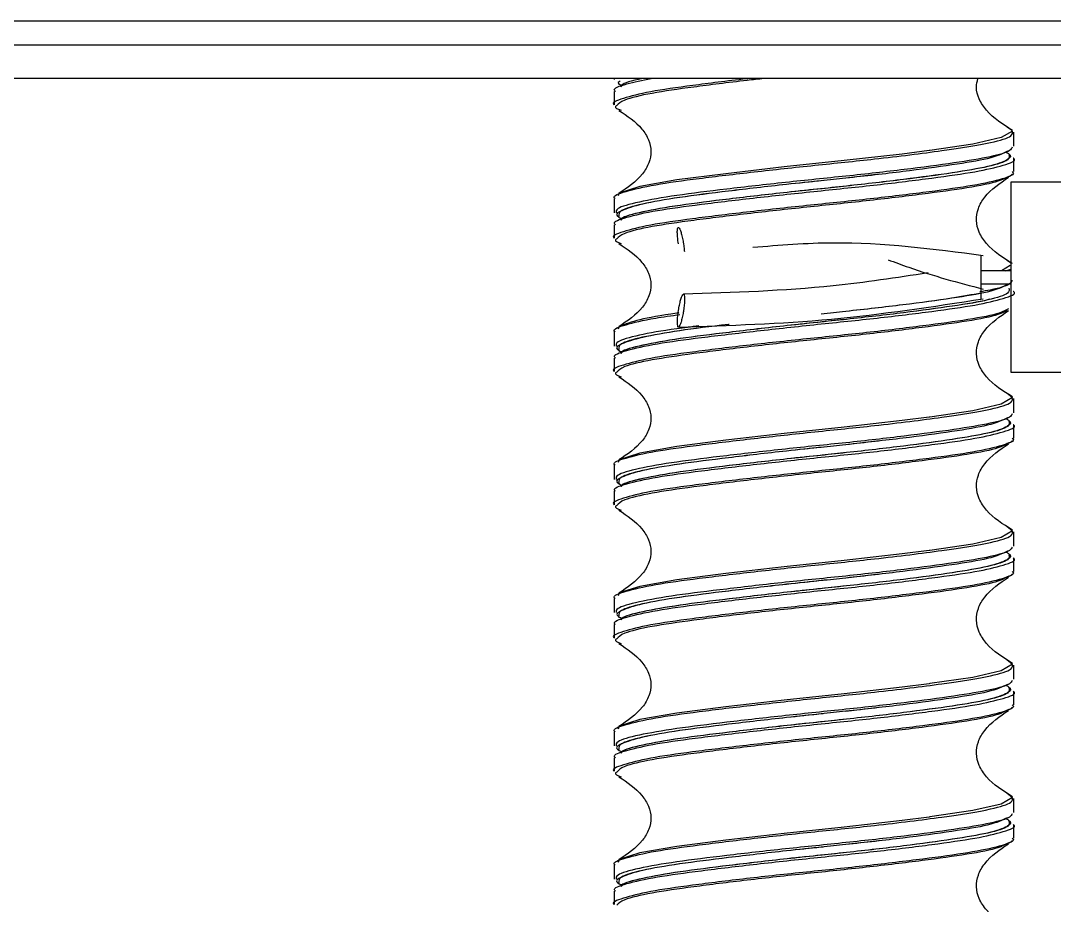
# Model space of a CAD drawing. Header units: millimetres. Extents: x 15 to 1184, y 5 to 1288.
# Drawn here: x 357.72 to 378.4, y 571.99 to 589.69 of the extents above; entities that cross this region are included whole.
import ezdxf

# ---------------------------------------------------------------- set-up
doc = ezdxf.new("R2010")
doc.units = ezdxf.units.MM

msp = doc.modelspace()

# ---------------------------------------------------------------- linework, layer by layer
at = {"color": 7, "linetype": 'Continuous', "lineweight": 25}
for p, q in [((357.25, 589.688), (393.049, 589.688)), ((381.011, 588.529), (260.375, 588.529)), ((369.588, 588.529), (369.588, 588.511)), ((369.588, 588.272), (369.588, 588.003)), ((377.455, 587.567), (377.516, 587.515)), ((377.588, 587.178), (377.588, 587.459)), ((377.588, 586.67), (377.588, 586.939)), ((374.891, 586.614), (374.221, 586.537)), ((378.86, 586.455), (377.527, 586.455)), ((377.527, 586.455), (377.527, 582.655)), ((369.588, 586.127), (369.588, 585.845)), ((369.692, 586.238), (369.67, 586.181)), ((369.588, 585.605), (369.588, 585.336)), ((377.455, 584.9), (377.516, 584.848)), ((377.527, 584.684), (376.927, 584.684)), ((377.422, 584.684), (377.523, 584.717)), ((376.927, 584.426), (377.527, 584.426)), ((369.692, 583.571), (369.67, 583.514)), ((369.588, 583.46), (369.588, 583.178)), ((369.588, 582.938), (369.588, 582.67)), ((377.527, 582.655), (378.86, 582.655)), ((377.455, 582.233), (377.516, 582.181)), ((377.588, 581.845), (377.588, 582.126)), ((377.588, 581.336), (377.588, 581.605)), ((374.891, 581.281), (374.221, 581.204)), ((369.692, 580.904), (369.67, 580.848)), ((369.588, 580.793), (369.588, 580.511)), ((369.588, 580.272), (369.588, 580.003)), ((377.455, 579.567), (377.516, 579.515)), ((377.588, 579.178), (377.588, 579.459)), ((377.588, 578.67), (377.588, 578.939)), ((374.891, 578.614), (374.221, 578.537)), ((369.692, 578.238), (369.67, 578.181)), ((369.588, 578.127), (369.588, 577.845)), ((369.588, 577.605), (369.588, 577.336)), ((377.455, 576.9), (377.516, 576.848)), ((377.588, 576.512), (377.588, 576.793)), ((377.588, 576.003), (377.588, 576.272)), ((374.891, 575.948), (374.221, 575.87)), ((369.692, 575.571), (369.67, 575.514)), ((369.588, 575.46), (369.588, 575.178)), ((369.588, 574.938), (369.588, 574.67)), ((377.455, 574.233), (377.516, 574.181)), ((377.588, 573.845), (377.588, 574.126)), ((377.588, 573.336), (377.588, 573.605)), ((374.891, 573.281), (374.221, 573.204)), ((369.692, 572.904), (369.67, 572.848)), ((369.588, 572.793), (369.588, 572.511)), ((369.588, 572.272), (369.588, 572.003))]:
    msp.add_line(p, q, dxfattribs=at)
at = {"color": 7, "linetype": 'Continuous'}
msp.add_line((489.709, 589.196), (260.375, 589.196), dxfattribs=at)
at = {"color": 8, "linetype": 'Continuous', "lineweight": 25}
msp.add_line((377.515, 584.789), (377.339, 584.684), dxfattribs=at)
at = {"color": 8, "linetype": 'Continuous', "lineweight": 25, "flags": 128}
for points in [[(377.516, 587.515), (377.556, 587.48), (377.334, 587.348), (376.763, 587.217), (375.907, 587.09), (375.891, 587.088), (375.348, 587.019), (374.19, 586.888), (372.992, 586.762), (371.825, 586.627), (370.844, 586.501), (370.106, 586.37), (369.692, 586.238), (369.692, 586.238)], [(377.516, 582.181), (377.556, 582.147), (377.334, 582.014), (376.763, 581.883), (375.907, 581.757), (375.891, 581.755), (375.348, 581.686), (374.19, 581.554), (372.992, 581.428), (371.825, 581.294), (370.844, 581.168), (370.106, 581.037), (369.692, 580.904), (369.692, 580.904)], [(377.516, 579.515), (377.556, 579.48), (377.334, 579.348), (376.763, 579.217), (375.907, 579.09), (375.891, 579.088), (375.348, 579.019), (374.19, 578.888), (372.992, 578.762), (371.825, 578.627), (370.844, 578.501), (370.106, 578.37), (369.692, 578.238), (369.692, 578.238)], [(377.516, 576.848), (377.556, 576.813), (377.334, 576.681), (376.763, 576.55), (375.907, 576.424), (375.891, 576.422), (375.348, 576.352), (374.19, 576.221), (372.992, 576.095), (371.825, 575.961), (370.844, 575.835), (370.106, 575.704), (369.692, 575.571), (369.692, 575.571)], [(377.516, 574.181), (377.556, 574.147), (377.334, 574.014), (376.763, 573.883), (375.907, 573.757), (375.891, 573.755), (375.348, 573.686), (374.19, 573.554), (372.992, 573.428), (371.825, 573.294), (370.844, 573.168), (370.106, 573.037), (369.692, 572.904), (369.692, 572.904)]]:
    msp.add_lwpolyline(points, dxfattribs=at)
at = {"color": 7, "linetype": 'Continuous', "lineweight": 25}
for points, knots in [([(372.29, 588.529), (372.273, 588.527), (371.853, 588.481), (371.137, 588.39), (370.258, 588.267), (369.746, 588.13), (369.528, 588.047), (369.589, 588.004), (369.59, 588.003)], [0, 0, 0, 0, 0.0107778, 0.2591649, 0.5030524, 0.7525535, 0.9976814, 1, 1, 1, 1]), ([(369.616, 588.272), (369.608, 588.28), (369.552, 588.331), (369.766, 588.413), (370.154, 588.493), (370.327, 588.529)], [0, 0, 0, 0, 0.0946251, 0.5959785, 1, 1, 1, 1]), ([(370.168, 588.529), (370.167, 588.529), (369.918, 588.487), (369.742, 588.426), (369.725, 588.372), (369.721, 588.36)], [0, 0, 0, 0, 0.002208, 0.779128, 1, 1, 1, 1]), ([(377.557, 587.496), (377.368, 587.614), (377.1, 587.781), (376.884, 588.11), (376.82, 588.338), (376.852, 588.473), (376.865, 588.529)], [0, 0, 0, 0, 0.4832094, 0.6844514, 0.8679268, 1, 1, 1, 1]), ([(369.709, 588.479), (369.679, 588.462), (369.646, 588.445), (369.691, 588.426), (369.695, 588.424)], [0, 0, 0, 0, 0.922928, 1, 1, 1, 1]), ([(369.686, 588.447), (369.68, 588.441), (369.663, 588.425), (369.716, 588.407), (369.75, 588.397)], [0, 0, 0, 0, 0.368279, 1, 1, 1, 1]), ([(369.642, 587.989), (369.633, 587.984), (369.58, 587.953), (369.66, 587.921), (369.727, 587.895)], [0, 0, 0, 0, 0.172987, 1, 1, 1, 1]), ([(369.686, 587.894), (369.853, 587.783), (370.09, 587.625), (370.286, 587.314), (370.34, 587.076), (370.295, 586.836), (370.101, 586.512), (369.856, 586.348), (369.683, 586.233)], [0, 0, 0, 0, 0.273016, 0.389184, 0.496396, 0.603597, 0.720294, 1, 1, 1, 1]), ([(369.611, 586.127), (369.604, 586.133), (369.545, 586.182), (369.793, 586.271), (370.359, 586.408), (371.264, 586.531), (372.372, 586.664), (373.598, 586.796), (374.923, 586.93), (376.213, 587.092), (377.132, 587.236), (377.579, 587.375), (377.559, 587.45), (377.55, 587.483)], [0, 0, 0, 0, 0.013651, 0.108666, 0.205466, 0.300109, 0.396402, 0.49258, 0.5873, 0.707927, 0.829084, 0.925888, 1, 1, 1, 1]), ([(377.553, 587.155), (377.543, 587.133), (377.515, 587.071), (377.14, 586.961), (376.429, 586.842), (375.419, 586.709), (374.242, 586.577), (373.001, 586.453), (371.822, 586.316), (370.797, 586.192), (370.047, 586.06), (369.627, 585.942), (369.628, 585.872), (369.629, 585.845)], [0, 0, 0, 0, 0.050752, 0.14174, 0.239732, 0.339504, 0.439061, 0.537198, 0.637467, 0.735693, 0.835134, 0.934996, 1, 1, 1, 1]), ([(377.458, 587.075), (377.355, 587.025), (377.163, 586.93), (376.376, 586.802), (375.396, 586.668), (374.462, 586.562), (373.895, 586.502), (373.731, 586.485)], [0, 0, 0, 0, 0.248224, 0.46621, 0.688159, 0.909629, 1, 1, 1, 1]), ([(369.616, 585.605), (369.608, 585.613), (369.551, 585.664), (369.811, 585.755), (370.394, 585.892), (371.309, 586.015), (372.426, 586.148), (373.653, 586.28), (374.877, 586.404), (375.972, 586.541), (376.863, 586.665), (377.4, 586.796), (377.655, 586.89), (377.577, 586.936), (377.572, 586.939)], [0, 0, 0, 0, 0.018248, 0.11493, 0.213428, 0.309732, 0.407716, 0.505584, 0.601967, 0.700482, 0.797036, 0.894683, 0.992836, 1, 1, 1, 1]), ([(377.418, 587.064), (377.441, 587.052), (377.548, 586.999), (377.503, 586.903), (377.116, 586.767), (376.389, 586.644), (375.406, 586.511), (374.253, 586.378), (373.036, 586.255), (371.878, 586.118), (370.865, 585.994), (370.136, 585.862), (369.749, 585.761), (369.735, 585.709), (369.732, 585.698)], [0, 0, 0, 0, 0.025469, 0.119899, 0.21604, 0.31002, 0.40571, 0.501192, 0.595313, 0.69148, 0.785686, 0.881057, 0.976833, 1, 1, 1, 1]), ([(377.553, 586.67), (377.564, 586.659), (377.615, 586.606), (377.336, 586.505), (376.723, 586.374), (375.79, 586.249), (374.665, 586.113), (373.432, 585.989), (372.215, 585.857), (371.13, 585.723), (370.259, 585.601), (369.746, 585.463), (369.528, 585.381), (369.589, 585.337), (369.59, 585.336)], [0, 0, 0, 0, 0.024544, 0.122637, 0.220352, 0.316835, 0.415345, 0.511772, 0.609561, 0.707597, 0.803858, 0.902335, 0.999085, 1, 1, 1, 1]), ([(373.769, 586.489), (373.524, 586.463), (372.875, 586.395), (371.86, 586.276), (370.86, 586.151), (370.103, 586.02), (369.713, 585.885), (369.587, 585.805), (369.691, 585.759), (369.695, 585.758)], [0, 0, 0, 0, 0.1085007, 0.2876374, 0.4631184, 0.6407717, 0.8191771, 0.9941519, 1, 1, 1, 1]), ([(377.557, 584.829), (377.369, 584.947), (377.101, 585.114), (376.882, 585.444), (376.821, 585.693), (376.864, 585.941), (377.057, 586.271), (377.305, 586.437), (377.48, 586.555)], [0, 0, 0, 0, 0.2783485, 0.3942722, 0.4999766, 0.6056708, 0.7215948, 1, 1, 1, 1]), ([(377.54, 586.615), (377.542, 586.612), (377.559, 586.595), (377.499, 586.576), (377.449, 586.56)], [0, 0, 0, 0, 0.1675637, 1, 1, 1, 1]), ([(373.75, 586.327), (373.517, 586.303), (372.877, 586.236), (371.873, 586.118), (370.86, 585.994), (370.128, 585.862), (369.737, 585.759), (369.724, 585.705), (369.721, 585.693)], [0, 0, 0, 0, 0.119372, 0.326559, 0.529523, 0.734998, 0.941339, 1, 1, 1, 1]), ([(369.686, 585.78), (369.68, 585.774), (369.663, 585.758), (369.716, 585.741), (369.75, 585.73)], [0, 0, 0, 0, 0.368273, 1, 1, 1, 1]), ([(370.874, 585.226), (370.869, 585.263), (370.859, 585.337), (370.852, 585.435), (370.854, 585.508), (370.864, 585.55), (370.881, 585.555), (370.902, 585.522), (370.927, 585.455), (370.951, 585.362), (370.968, 585.277), (370.981, 585.193), (370.991, 585.126), (370.993, 585.082), (370.994, 585.069)], [0, 0, 0, 0, 0.093228, 0.186454, 0.27971, 0.372942, 0.466179, 0.559419, 0.652644, 0.745871, 0.839105, 0.868312, 0.96154, 1, 1, 1, 1]), ([(369.642, 585.322), (369.633, 585.317), (369.58, 585.286), (369.66, 585.254), (369.727, 585.228)], [0, 0, 0, 0, 0.172987, 1, 1, 1, 1]), ([(369.686, 585.227), (369.853, 585.117), (370.09, 584.959), (370.286, 584.647), (370.34, 584.41), (370.295, 584.169), (370.101, 583.845), (369.856, 583.682), (369.683, 583.566)], [0, 0, 0, 0, 0.273008, 0.389187, 0.496399, 0.6036, 0.720286, 1, 1, 1, 1]), ([(376.971, 584.986), (375.971, 585.117), (374.44, 585.317), (372.9, 585.193), (372.364, 585.149)], [0, 0, 0, 0, 0.652775, 1, 1, 1, 1]), ([(375.069, 584.906), (375.207, 584.854), (375.844, 584.614), (376.476, 584.449), (376.972, 584.319)], [0, 0, 0, 0, 0.215817, 1, 1, 1, 1]), ([(376.927, 584.988), (376.927, 584.989), (376.927, 584.995), (376.927, 584.964), (376.927, 584.9), (376.927, 584.806), (376.927, 584.721), (376.927, 584.634), (376.927, 584.547), (376.927, 584.447), (376.927, 584.372), (376.927, 584.329), (376.927, 584.329), (376.927, 584.329)], [0, 0, 0, 0, 0.045259, 0.149975, 0.255016, 0.36022, 0.4654, 0.4989, 0.60325, 0.70756, 0.811719, 0.915807, 1, 1, 1, 1]), ([(375.869, 584.641), (375.236, 584.545), (373.606, 584.299), (371.975, 584.248), (370.978, 584.218)], [0, 0, 0, 0, 0.388094, 1, 1, 1, 1]), ([(377.458, 584.409), (377.355, 584.358), (377.163, 584.263), (376.376, 584.135), (375.396, 584.002), (374.462, 583.895), (373.895, 583.836), (373.731, 583.818)], [0, 0, 0, 0, 0.248224, 0.46621, 0.688159, 0.90963, 1, 1, 1, 1]), ([(377.553, 584.488), (377.542, 584.466), (377.509, 584.405), (377.281, 584.326), (376.977, 584.276), (376.905, 584.264)], [0, 0, 0, 0, 0.2990023, 0.8350433, 1, 1, 1, 1]), ([(376.927, 584.426), (376.927, 584.411), (376.927, 584.36), (376.927, 584.275), (376.927, 584.188), (376.927, 584.135), (376.927, 584.112), (376.927, 584.118), (376.927, 584.118)], [0, 0, 0, 0, 0.090083, 0.316494, 0.542779, 0.768834, 0.995183, 1, 1, 1, 1]), ([(369.616, 582.938), (369.608, 582.946), (369.551, 582.998), (369.811, 583.088), (370.394, 583.225), (371.309, 583.348), (372.426, 583.481), (373.653, 583.614), (374.877, 583.737), (375.972, 583.874), (376.863, 583.999), (377.4, 584.13), (377.655, 584.223), (377.577, 584.269), (377.572, 584.272)], [0, 0, 0, 0, 0.018248, 0.11493, 0.213428, 0.309732, 0.407717, 0.505584, 0.601967, 0.700482, 0.797036, 0.894683, 0.992836, 1, 1, 1, 1]), ([(370.875, 583.884), (370.87, 583.847), (370.859, 583.773), (370.853, 583.675), (370.855, 583.602), (370.865, 583.56), (370.881, 583.555), (370.903, 583.588), (370.928, 583.655), (370.952, 583.748), (370.967, 583.827), (370.975, 583.872), (370.977, 583.882), (370.977, 583.888), (370.984, 583.928), (370.993, 584.003), (371, 584.101), (370.998, 584.175), (370.988, 584.217), (370.971, 584.221), (370.95, 584.188), (370.925, 584.121), (370.901, 584.028), (370.884, 583.944), (370.877, 583.896), (370.875, 583.884)], [0, 0, 0, 0, 0.053685, 0.10737, 0.161058, 0.214735, 0.268425, 0.322117, 0.3758, 0.429485, 0.483173, 0.491585, 0.495793, 0.497896, 0.5, 0.553685, 0.607369, 0.661055, 0.714743, 0.768433, 0.822125, 0.875808, 0.929493, 0.983182, 1, 1, 1, 1]), ([(376.932, 584.239), (376.748, 584.204), (376.342, 584.128), (375.389, 584.001), (374.61, 583.914), (374.221, 583.87)], [0, 0, 0, 0, 0.291533, 0.646155, 1, 1, 1, 1]), ([(377.097, 584.116), (377.084, 584.111), (376.947, 584.062), (376.367, 583.978), (375.412, 583.844), (374.252, 583.712), (373.036, 583.588), (371.877, 583.451), (370.866, 583.327), (370.136, 583.196), (369.749, 583.095), (369.735, 583.042), (369.732, 583.032)], [0, 0, 0, 0, 0.0127158, 0.1310698, 0.2515779, 0.3718241, 0.4903549, 0.6114643, 0.7301021, 0.8502087, 0.970824, 1, 1, 1, 1]), ([(370.876, 583.559), (371.896, 583.591), (373.927, 583.655), (375.959, 583.968), (376.97, 584.124)], [0, 0, 0, 0, 0.502015, 1, 1, 1, 1]), ([(377.477, 583.925), (377.43, 583.896), (377.309, 583.823), (376.709, 583.707), (375.794, 583.583), (374.664, 583.446), (373.432, 583.322), (372.215, 583.19), (371.13, 583.057), (370.259, 582.934), (369.746, 582.797), (369.528, 582.714), (369.589, 582.67), (369.59, 582.67)], [0, 0, 0, 0, 0.067622, 0.171464, 0.273997, 0.378683, 0.481157, 0.585078, 0.689262, 0.791559, 0.89621, 0.999027, 1, 1, 1, 1]), ([(369.611, 583.46), (369.604, 583.466), (369.545, 583.515), (369.802, 583.604), (370.252, 583.721), (370.735, 583.786), (370.905, 583.809)], [0, 0, 0, 0, 0.05289, 0.420997, 0.796027, 1, 1, 1, 1]), ([(377.557, 582.162), (377.369, 582.28), (377.101, 582.447), (376.882, 582.777), (376.821, 583.026), (376.864, 583.275), (377.057, 583.604), (377.305, 583.771), (377.48, 583.888)], [0, 0, 0, 0, 0.2783485, 0.3942722, 0.4999766, 0.6056708, 0.7215948, 1, 1, 1, 1]), ([(371.892, 583.612), (371.888, 583.611), (371.507, 583.567), (370.87, 583.485), (370.1, 583.353), (369.714, 583.219), (369.587, 583.138), (369.691, 583.092), (369.695, 583.091)], [0, 0, 0, 0, 0.0025189, 0.2482352, 0.4969933, 0.7468045, 0.9918122, 1, 1, 1, 1]), ([(371.284, 583.58), (371.133, 583.562), (370.636, 583.501), (370.055, 583.394), (369.626, 583.275), (369.628, 583.205), (369.629, 583.178)], [0, 0, 0, 0, 0.140473, 0.463855, 0.788606, 1, 1, 1, 1]), ([(373.75, 583.661), (373.517, 583.636), (372.877, 583.57), (371.873, 583.451), (370.86, 583.327), (370.128, 583.196), (369.737, 583.093), (369.724, 583.038), (369.721, 583.026)], [0, 0, 0, 0, 0.119372, 0.32656, 0.529523, 0.734999, 0.941339, 1, 1, 1, 1]), ([(369.686, 583.113), (369.68, 583.107), (369.663, 583.091), (369.716, 583.074), (369.75, 583.063)], [0, 0, 0, 0, 0.368273, 1, 1, 1, 1]), ([(369.642, 582.656), (369.633, 582.65), (369.58, 582.619), (369.66, 582.588), (369.727, 582.561)], [0, 0, 0, 0, 0.172987, 1, 1, 1, 1]), ([(369.686, 582.561), (369.853, 582.45), (370.09, 582.292), (370.286, 581.981), (370.34, 581.743), (370.295, 581.502), (370.101, 581.178), (369.856, 581.015), (369.683, 580.9)], [0, 0, 0, 0, 0.273014, 0.389191, 0.496403, 0.603603, 0.720288, 1, 1, 1, 1]), ([(369.611, 580.793), (369.604, 580.799), (369.545, 580.849), (369.793, 580.937), (370.359, 581.074), (371.264, 581.197), (372.372, 581.33), (373.598, 581.463), (374.923, 581.597), (376.213, 581.758), (377.132, 581.903), (377.579, 582.042), (377.559, 582.117), (377.55, 582.15)], [0, 0, 0, 0, 0.013652, 0.108666, 0.205466, 0.300109, 0.396402, 0.49258, 0.5873, 0.707927, 0.829084, 0.925888, 1, 1, 1, 1]), ([(377.553, 581.821), (377.543, 581.799), (377.515, 581.738), (377.14, 581.628), (376.429, 581.509), (375.419, 581.376), (374.242, 581.243), (373.001, 581.12), (371.822, 580.983), (370.797, 580.859), (370.047, 580.727), (369.627, 580.608), (369.628, 580.539), (369.629, 580.511)], [0, 0, 0, 0, 0.050752, 0.14174, 0.239732, 0.339504, 0.439061, 0.537198, 0.637467, 0.735693, 0.835134, 0.934996, 1, 1, 1, 1]), ([(377.418, 581.73), (377.441, 581.719), (377.548, 581.665), (377.503, 581.57), (377.116, 581.434), (376.389, 581.311), (375.406, 581.177), (374.253, 581.045), (373.036, 580.921), (371.878, 580.785), (370.865, 580.66), (370.136, 580.529), (369.749, 580.428), (369.735, 580.375), (369.732, 580.365)], [0, 0, 0, 0, 0.025469, 0.119899, 0.21604, 0.31002, 0.40571, 0.501192, 0.595312, 0.69148, 0.785686, 0.881057, 0.976833, 1, 1, 1, 1]), ([(377.458, 581.742), (377.355, 581.692), (377.163, 581.597), (376.376, 581.468), (375.396, 581.335), (374.462, 581.229), (373.895, 581.169), (373.731, 581.152)], [0, 0, 0, 0, 0.248224, 0.46621, 0.688159, 0.90963, 1, 1, 1, 1]), ([(369.616, 580.272), (369.608, 580.28), (369.551, 580.331), (369.811, 580.421), (370.394, 580.559), (371.309, 580.681), (372.426, 580.815), (373.653, 580.947), (374.877, 581.07), (375.972, 581.207), (376.863, 581.332), (377.4, 581.463), (377.655, 581.556), (377.577, 581.602), (377.572, 581.605)], [0, 0, 0, 0, 0.018248, 0.11493, 0.213428, 0.309732, 0.407717, 0.505584, 0.601967, 0.700482, 0.797036, 0.894683, 0.992837, 1, 1, 1, 1]), ([(377.553, 581.336), (377.564, 581.326), (377.615, 581.273), (377.336, 581.172), (376.723, 581.04), (375.79, 580.916), (374.665, 580.779), (373.432, 580.655), (372.215, 580.523), (371.13, 580.39), (370.259, 580.267), (369.746, 580.131), (369.528, 580.046), (369.589, 580.004), (369.59, 580.003)], [0, 0, 0, 0, 0.024544, 0.122637, 0.220352, 0.316835, 0.415345, 0.511772, 0.609561, 0.707597, 0.803858, 0.902335, 0.999085, 1, 1, 1, 1]), ([(373.769, 581.156), (373.524, 581.13), (372.875, 581.062), (371.86, 580.942), (370.86, 580.818), (370.103, 580.687), (369.713, 580.552), (369.587, 580.471), (369.691, 580.426), (369.695, 580.424)], [0, 0, 0, 0, 0.108501, 0.287638, 0.463119, 0.640772, 0.819178, 0.994153, 1, 1, 1, 1]), ([(377.557, 579.496), (377.369, 579.614), (377.101, 579.781), (376.882, 580.11), (376.821, 580.359), (376.864, 580.608), (377.057, 580.937), (377.305, 581.104), (377.48, 581.222)], [0, 0, 0, 0, 0.2783591, 0.3942701, 0.4999748, 0.6056694, 0.7215938, 1, 1, 1, 1]), ([(377.54, 581.282), (377.542, 581.279), (377.559, 581.261), (377.499, 581.243), (377.449, 581.227)], [0, 0, 0, 0, 0.167557, 1, 1, 1, 1]), ([(373.75, 580.994), (373.517, 580.97), (372.877, 580.903), (371.873, 580.784), (370.86, 580.66), (370.128, 580.529), (369.737, 580.426), (369.724, 580.372), (369.721, 580.36)], [0, 0, 0, 0, 0.119372, 0.32656, 0.529523, 0.734999, 0.941339, 1, 1, 1, 1]), ([(369.686, 580.447), (369.68, 580.441), (369.663, 580.425), (369.716, 580.407), (369.75, 580.397)], [0, 0, 0, 0, 0.368273, 1, 1, 1, 1]), ([(369.642, 579.989), (369.633, 579.984), (369.58, 579.953), (369.66, 579.921), (369.727, 579.895)], [0, 0, 0, 0, 0.172987, 1, 1, 1, 1]), ([(369.686, 579.894), (369.853, 579.783), (370.09, 579.625), (370.286, 579.314), (370.34, 579.076), (370.295, 578.836), (370.101, 578.512), (369.856, 578.348), (369.683, 578.233)], [0, 0, 0, 0, 0.273013, 0.38918, 0.496404, 0.603603, 0.720289, 1, 1, 1, 1]), ([(369.611, 578.127), (369.604, 578.133), (369.545, 578.182), (369.793, 578.271), (370.359, 578.408), (371.264, 578.531), (372.372, 578.664), (373.598, 578.796), (374.923, 578.93), (376.213, 579.092), (377.132, 579.236), (377.579, 579.375), (377.559, 579.45), (377.55, 579.483)], [0, 0, 0, 0, 0.013652, 0.108666, 0.205466, 0.300109, 0.396402, 0.49258, 0.5873, 0.707927, 0.829084, 0.925888, 1, 1, 1, 1]), ([(377.553, 579.155), (377.543, 579.133), (377.515, 579.071), (377.14, 578.961), (376.429, 578.842), (375.419, 578.709), (374.242, 578.577), (373.001, 578.453), (371.822, 578.316), (370.797, 578.192), (370.047, 578.06), (369.627, 577.942), (369.628, 577.872), (369.629, 577.845)], [0, 0, 0, 0, 0.050753, 0.14174, 0.239732, 0.339504, 0.439061, 0.537198, 0.637468, 0.735693, 0.835134, 0.934996, 1, 1, 1, 1]), ([(377.418, 579.064), (377.441, 579.052), (377.548, 578.999), (377.503, 578.903), (377.116, 578.767), (376.389, 578.644), (375.406, 578.511), (374.253, 578.378), (373.036, 578.255), (371.878, 578.118), (370.865, 577.994), (370.136, 577.862), (369.749, 577.761), (369.735, 577.709), (369.732, 577.698)], [0, 0, 0, 0, 0.025469, 0.1199, 0.21604, 0.31002, 0.40571, 0.501193, 0.595312, 0.691481, 0.785686, 0.881057, 0.976833, 1, 1, 1, 1]), ([(377.458, 579.075), (377.355, 579.025), (377.163, 578.93), (376.376, 578.802), (375.396, 578.668), (374.462, 578.562), (373.895, 578.502), (373.731, 578.485)], [0, 0, 0, 0, 0.248225, 0.46621, 0.688159, 0.90963, 1, 1, 1, 1]), ([(369.616, 577.605), (369.608, 577.613), (369.551, 577.664), (369.811, 577.755), (370.394, 577.892), (371.309, 578.015), (372.426, 578.148), (373.653, 578.28), (374.877, 578.404), (375.972, 578.541), (376.863, 578.665), (377.4, 578.796), (377.655, 578.89), (377.577, 578.936), (377.572, 578.939)], [0, 0, 0, 0, 0.018248, 0.11493, 0.213428, 0.309732, 0.407717, 0.505584, 0.601968, 0.700482, 0.797037, 0.894683, 0.992837, 1, 1, 1, 1]), ([(377.553, 578.67), (377.564, 578.659), (377.615, 578.606), (377.336, 578.505), (376.723, 578.374), (375.79, 578.249), (374.665, 578.113), (373.432, 577.989), (372.215, 577.857), (371.13, 577.723), (370.259, 577.6), (369.746, 577.464), (369.528, 577.379), (369.589, 577.337), (369.59, 577.336)], [0, 0, 0, 0, 0.024544, 0.122637, 0.220352, 0.316835, 0.415345, 0.511772, 0.609561, 0.707597, 0.803858, 0.902335, 0.999085, 1, 1, 1, 1]), ([(377.54, 578.615), (377.542, 578.612), (377.559, 578.595), (377.499, 578.576), (377.449, 578.56)], [0, 0, 0, 0, 0.1675637, 1, 1, 1, 1]), ([(373.769, 578.489), (373.524, 578.463), (372.875, 578.395), (371.861, 578.276), (370.86, 578.151), (370.105, 578.02), (369.706, 577.886), (369.594, 577.796), (369.727, 577.743), (369.751, 577.733)], [0, 0, 0, 0, 0.105016, 0.278398, 0.448242, 0.620188, 0.792862, 0.962216, 1, 1, 1, 1]), ([(377.557, 576.829), (377.369, 576.947), (377.101, 577.114), (376.882, 577.444), (376.821, 577.693), (376.864, 577.941), (377.057, 578.271), (377.305, 578.437), (377.48, 578.555)], [0, 0, 0, 0, 0.278353, 0.394278, 0.499969, 0.605665, 0.721591, 1, 1, 1, 1]), ([(373.75, 578.327), (373.517, 578.303), (372.877, 578.236), (371.873, 578.118), (370.86, 577.994), (370.128, 577.862), (369.737, 577.759), (369.724, 577.705), (369.721, 577.693)], [0, 0, 0, 0, 0.119372, 0.32656, 0.529523, 0.734999, 0.941339, 1, 1, 1, 1]), ([(369.686, 577.78), (369.68, 577.774), (369.663, 577.758), (369.716, 577.741), (369.75, 577.73)], [0, 0, 0, 0, 0.368279, 1, 1, 1, 1]), ([(369.642, 577.322), (369.633, 577.317), (369.58, 577.286), (369.66, 577.254), (369.727, 577.228)], [0, 0, 0, 0, 0.172983, 1, 1, 1, 1]), ([(369.686, 577.227), (369.853, 577.117), (370.09, 576.959), (370.286, 576.647), (370.34, 576.41), (370.295, 576.169), (370.101, 575.845), (369.856, 575.682), (369.683, 575.566)], [0, 0, 0, 0, 0.273013, 0.38918, 0.496404, 0.603603, 0.720289, 1, 1, 1, 1]), ([(369.611, 575.46), (369.604, 575.466), (369.545, 575.515), (369.793, 575.604), (370.359, 575.741), (371.264, 575.864), (372.372, 575.997), (373.598, 576.129), (374.923, 576.263), (376.213, 576.425), (377.132, 576.569), (377.579, 576.708), (377.559, 576.784), (377.55, 576.816)], [0, 0, 0, 0, 0.013652, 0.108666, 0.205466, 0.300109, 0.396402, 0.49258, 0.5873, 0.707927, 0.829084, 0.925888, 1, 1, 1, 1]), ([(377.553, 576.488), (377.543, 576.466), (377.515, 576.405), (377.14, 576.295), (376.429, 576.176), (375.419, 576.042), (374.242, 575.91), (373.001, 575.786), (371.822, 575.649), (370.797, 575.525), (370.047, 575.394), (369.627, 575.275), (369.628, 575.205), (369.629, 575.178)], [0, 0, 0, 0, 0.050753, 0.14174, 0.239732, 0.339504, 0.439061, 0.537198, 0.637468, 0.735693, 0.835134, 0.934996, 1, 1, 1, 1]), ([(377.418, 576.397), (377.441, 576.386), (377.548, 576.332), (377.503, 576.237), (377.116, 576.1), (376.389, 575.977), (375.406, 575.844), (374.253, 575.712), (373.036, 575.588), (371.878, 575.451), (370.865, 575.327), (370.136, 575.196), (369.749, 575.095), (369.735, 575.042), (369.732, 575.032)], [0, 0, 0, 0, 0.025469, 0.1199, 0.21604, 0.31002, 0.40571, 0.501193, 0.595313, 0.691481, 0.785686, 0.881057, 0.976833, 1, 1, 1, 1]), ([(377.458, 576.409), (377.355, 576.358), (377.163, 576.263), (376.376, 576.135), (375.396, 576.002), (374.462, 575.895), (373.895, 575.836), (373.731, 575.818)], [0, 0, 0, 0, 0.248225, 0.46621, 0.688159, 0.90963, 1, 1, 1, 1]), ([(369.616, 574.938), (369.608, 574.946), (369.551, 574.998), (369.811, 575.088), (370.394, 575.225), (371.309, 575.348), (372.426, 575.481), (373.653, 575.614), (374.877, 575.737), (375.972, 575.874), (376.863, 575.999), (377.4, 576.13), (377.655, 576.223), (377.577, 576.269), (377.572, 576.272)], [0, 0, 0, 0, 0.018248, 0.11493, 0.213427, 0.309732, 0.407717, 0.505583, 0.601967, 0.700482, 0.797036, 0.894683, 0.992836, 1, 1, 1, 1]), ([(377.553, 576.003), (377.564, 575.993), (377.615, 575.94), (377.336, 575.838), (376.723, 575.707), (375.79, 575.583), (374.665, 575.446), (373.432, 575.322), (372.215, 575.19), (371.13, 575.057), (370.259, 574.934), (369.746, 574.797), (369.528, 574.713), (369.589, 574.67), (369.59, 574.67)], [0, 0, 0, 0, 0.024544, 0.122637, 0.220352, 0.316835, 0.415345, 0.511772, 0.609561, 0.707597, 0.803858, 0.902335, 0.999085, 1, 1, 1, 1]), ([(377.54, 575.949), (377.542, 575.946), (377.559, 575.928), (377.499, 575.909), (377.449, 575.893)], [0, 0, 0, 0, 0.1675637, 1, 1, 1, 1]), ([(373.769, 575.822), (373.524, 575.797), (372.875, 575.729), (371.86, 575.609), (370.86, 575.485), (370.103, 575.354), (369.713, 575.219), (369.587, 575.138), (369.691, 575.092), (369.695, 575.091)], [0, 0, 0, 0, 0.108501, 0.287637, 0.463118, 0.640772, 0.819177, 0.994153, 1, 1, 1, 1]), ([(377.557, 574.162), (377.369, 574.28), (377.101, 574.447), (376.882, 574.777), (376.821, 575.026), (376.864, 575.275), (377.057, 575.604), (377.305, 575.771), (377.48, 575.888)], [0, 0, 0, 0, 0.278353, 0.394278, 0.499969, 0.605665, 0.721591, 1, 1, 1, 1]), ([(373.75, 575.661), (373.517, 575.636), (372.877, 575.57), (371.873, 575.451), (370.86, 575.327), (370.128, 575.196), (369.737, 575.093), (369.724, 575.038), (369.721, 575.026)], [0, 0, 0, 0, 0.119372, 0.32656, 0.529523, 0.734999, 0.941339, 1, 1, 1, 1]), ([(369.686, 575.113), (369.68, 575.107), (369.663, 575.091), (369.716, 575.074), (369.75, 575.063)], [0, 0, 0, 0, 0.368279, 1, 1, 1, 1]), ([(369.642, 574.656), (369.633, 574.65), (369.58, 574.619), (369.66, 574.588), (369.727, 574.561)], [0, 0, 0, 0, 0.172983, 1, 1, 1, 1]), ([(369.686, 574.561), (369.853, 574.45), (370.09, 574.292), (370.286, 573.981), (370.34, 573.743), (370.295, 573.502), (370.101, 573.178), (369.856, 573.015), (369.683, 572.9)], [0, 0, 0, 0, 0.273013, 0.38918, 0.496392, 0.603604, 0.720289, 1, 1, 1, 1]), ([(369.611, 572.793), (369.604, 572.799), (369.545, 572.849), (369.793, 572.937), (370.359, 573.074), (371.264, 573.197), (372.372, 573.33), (373.598, 573.463), (374.923, 573.597), (376.213, 573.758), (377.132, 573.903), (377.579, 574.042), (377.559, 574.117), (377.55, 574.15)], [0, 0, 0, 0, 0.013652, 0.108666, 0.205466, 0.300109, 0.396402, 0.49258, 0.5873, 0.707927, 0.829084, 0.925888, 1, 1, 1, 1]), ([(377.553, 573.821), (377.543, 573.799), (377.515, 573.738), (377.14, 573.628), (376.429, 573.509), (375.419, 573.376), (374.242, 573.243), (373.001, 573.12), (371.822, 572.983), (370.797, 572.859), (370.047, 572.727), (369.627, 572.608), (369.628, 572.539), (369.629, 572.511)], [0, 0, 0, 0, 0.050753, 0.14174, 0.239732, 0.339504, 0.439061, 0.537198, 0.637467, 0.735693, 0.835134, 0.934995, 1, 1, 1, 1]), ([(377.418, 573.73), (377.441, 573.719), (377.548, 573.665), (377.503, 573.57), (377.116, 573.434), (376.389, 573.311), (375.406, 573.177), (374.253, 573.045), (373.036, 572.921), (371.878, 572.785), (370.865, 572.66), (370.136, 572.529), (369.749, 572.428), (369.735, 572.375), (369.732, 572.365)], [0, 0, 0, 0, 0.025469, 0.119899, 0.21604, 0.31002, 0.40571, 0.501193, 0.595313, 0.691481, 0.785686, 0.881057, 0.976833, 1, 1, 1, 1]), ([(377.458, 573.742), (377.355, 573.692), (377.163, 573.597), (376.376, 573.468), (375.396, 573.335), (374.462, 573.229), (373.895, 573.169), (373.731, 573.152)], [0, 0, 0, 0, 0.248225, 0.46621, 0.688159, 0.909629, 1, 1, 1, 1]), ([(369.616, 572.272), (369.608, 572.28), (369.551, 572.331), (369.811, 572.421), (370.394, 572.558), (371.309, 572.681), (372.426, 572.815), (373.653, 572.947), (374.877, 573.071), (375.972, 573.207), (376.863, 573.332), (377.4, 573.463), (377.655, 573.556), (377.577, 573.602), (377.572, 573.605)], [0, 0, 0, 0, 0.018248, 0.11493, 0.213427, 0.309732, 0.407717, 0.505583, 0.601967, 0.700482, 0.797036, 0.894683, 0.992836, 1, 1, 1, 1]), ([(377.553, 573.336), (377.564, 573.326), (377.615, 573.273), (377.336, 573.172), (376.723, 573.04), (375.79, 572.916), (374.665, 572.779), (373.432, 572.655), (372.215, 572.523), (371.13, 572.39), (370.259, 572.267), (369.746, 572.13), (369.528, 572.047), (369.589, 572.004), (369.59, 572.003)], [0, 0, 0, 0, 0.024544, 0.122637, 0.220352, 0.316835, 0.415345, 0.511772, 0.609561, 0.707597, 0.803858, 0.902335, 0.999085, 1, 1, 1, 1]), ([(377.557, 571.496), (377.369, 571.614), (377.101, 571.781), (376.882, 572.11), (376.821, 572.359), (376.864, 572.608), (377.057, 572.937), (377.305, 573.104), (377.48, 573.222)], [0, 0, 0, 0, 0.278353, 0.394278, 0.499969, 0.605665, 0.721591, 1, 1, 1, 1]), ([(377.54, 573.282), (377.542, 573.279), (377.559, 573.261), (377.499, 573.242), (377.449, 573.227)], [0, 0, 0, 0, 0.1675637, 1, 1, 1, 1]), ([(373.769, 573.156), (373.524, 573.13), (372.875, 573.062), (371.86, 572.942), (370.86, 572.818), (370.103, 572.687), (369.713, 572.552), (369.587, 572.471), (369.691, 572.426), (369.695, 572.424)], [0, 0, 0, 0, 0.108501, 0.287637, 0.463118, 0.640772, 0.819177, 0.994153, 1, 1, 1, 1]), ([(373.75, 572.994), (373.517, 572.97), (372.877, 572.903), (371.873, 572.784), (370.86, 572.66), (370.128, 572.529), (369.737, 572.426), (369.724, 572.372), (369.721, 572.36)], [0, 0, 0, 0, 0.119372, 0.32656, 0.529524, 0.734999, 0.94134, 1, 1, 1, 1]), ([(369.686, 572.447), (369.68, 572.441), (369.663, 572.425), (369.716, 572.407), (369.75, 572.397)], [0, 0, 0, 0, 0.368279, 1, 1, 1, 1])]:
    msp.add_open_spline(points, degree=3, knots=knots, dxfattribs=at)
at = {"color": 8, "linetype": 'Continuous', "lineweight": 25}
for points, knots in [([(372.588, 588.529), (372.475, 588.517), (371.959, 588.461), (371.151, 588.358), (370.299, 588.236), (369.749, 588.105), (369.676, 588.026), (369.642, 587.989)], [0, 0, 0, 0, 0.068284, 0.310416, 0.548156, 0.79138, 1, 1, 1, 1]), ([(377.482, 587.004), (377.492, 586.97), (377.514, 586.894), (377.114, 586.767), (376.397, 586.644), (375.409, 586.51), (374.48, 586.404), (373.914, 586.345), (373.75, 586.327)], [0, 0, 0, 0, 0.151828, 0.345978, 0.535762, 0.729, 0.921821, 1, 1, 1, 1]), ([(377.449, 586.56), (377.401, 586.531), (377.282, 586.459), (376.687, 586.342), (375.779, 586.218), (374.658, 586.081), (373.436, 585.957), (372.229, 585.825), (371.148, 585.692), (370.3, 585.569), (369.749, 585.438), (369.676, 585.359), (369.642, 585.322)], [0, 0, 0, 0, 0.068757, 0.174059, 0.27803, 0.384186, 0.488097, 0.593476, 0.699123, 0.802853, 0.908975, 1, 1, 1, 1]), ([(373.731, 586.485), (373.498, 586.461), (372.86, 586.394), (371.858, 586.276), (370.851, 586.152), (370.109, 586.02), (369.677, 585.893), (369.683, 585.815), (369.686, 585.78)], [0, 0, 0, 0, 0.106647, 0.292585, 0.474726, 0.659126, 0.844308, 1, 1, 1, 1]), ([(377.482, 584.337), (377.492, 584.304), (377.514, 584.228), (377.114, 584.1), (376.397, 583.977), (375.409, 583.844), (374.48, 583.738), (373.914, 583.678), (373.75, 583.661)], [0, 0, 0, 0, 0.151828, 0.345978, 0.535762, 0.729, 0.921822, 1, 1, 1, 1]), ([(377.449, 583.893), (377.401, 583.865), (377.282, 583.792), (376.687, 583.675), (375.779, 583.551), (374.658, 583.414), (373.436, 583.291), (372.229, 583.159), (371.148, 583.025), (370.3, 582.902), (369.749, 582.771), (369.676, 582.692), (369.642, 582.656)], [0, 0, 0, 0, 0.068757, 0.174059, 0.27803, 0.384186, 0.488097, 0.593476, 0.699123, 0.802853, 0.908975, 1, 1, 1, 1]), ([(370.883, 583.84), (370.87, 583.838), (370.524, 583.793), (370.047, 583.703), (369.81, 583.615), (369.692, 583.571)], [0, 0, 0, 0, 0.019103, 0.508512, 1, 1, 1, 1]), ([(371.885, 583.611), (371.883, 583.611), (371.501, 583.567), (370.86, 583.485), (370.106, 583.353), (369.678, 583.226), (369.683, 583.149), (369.686, 583.113)], [0, 0, 0, 0, 0.001956, 0.258926, 0.519084, 0.780344, 1, 1, 1, 1]), ([(377.482, 581.67), (377.492, 581.637), (377.514, 581.561), (377.114, 581.434), (376.397, 581.311), (375.409, 581.177), (374.48, 581.071), (373.914, 581.011), (373.75, 580.994)], [0, 0, 0, 0, 0.151828, 0.345978, 0.535762, 0.729, 0.921822, 1, 1, 1, 1]), ([(377.449, 581.227), (377.401, 581.198), (377.282, 581.125), (376.687, 581.009), (375.779, 580.885), (374.658, 580.748), (373.436, 580.624), (372.229, 580.492), (371.148, 580.358), (370.3, 580.236), (369.749, 580.105), (369.676, 580.026), (369.642, 579.989)], [0, 0, 0, 0, 0.068758, 0.174059, 0.27803, 0.384186, 0.488097, 0.593477, 0.699123, 0.802853, 0.908975, 1, 1, 1, 1]), ([(373.731, 581.152), (373.498, 581.127), (372.86, 581.061), (371.858, 580.942), (370.851, 580.818), (370.109, 580.687), (369.677, 580.56), (369.683, 580.482), (369.686, 580.447)], [0, 0, 0, 0, 0.106647, 0.292586, 0.474727, 0.659127, 0.844308, 1, 1, 1, 1]), ([(377.482, 579.004), (377.492, 578.97), (377.514, 578.894), (377.114, 578.767), (376.397, 578.644), (375.409, 578.51), (374.48, 578.404), (373.914, 578.345), (373.75, 578.327)], [0, 0, 0, 0, 0.151828, 0.345977, 0.535762, 0.729, 0.921822, 1, 1, 1, 1]), ([(377.449, 578.56), (377.401, 578.531), (377.282, 578.459), (376.687, 578.342), (375.779, 578.218), (374.658, 578.081), (373.436, 577.957), (372.229, 577.825), (371.148, 577.692), (370.3, 577.569), (369.749, 577.438), (369.676, 577.359), (369.642, 577.322)], [0, 0, 0, 0, 0.068758, 0.174059, 0.27803, 0.384186, 0.488097, 0.593477, 0.699123, 0.802853, 0.908975, 1, 1, 1, 1]), ([(373.731, 578.485), (373.498, 578.461), (372.86, 578.394), (371.858, 578.276), (370.851, 578.151), (370.109, 578.02), (369.677, 577.893), (369.683, 577.815), (369.686, 577.78)], [0, 0, 0, 0, 0.106648, 0.292586, 0.474727, 0.659126, 0.844308, 1, 1, 1, 1]), ([(377.482, 576.337), (377.492, 576.304), (377.514, 576.228), (377.114, 576.1), (376.397, 575.977), (375.409, 575.844), (374.48, 575.738), (373.914, 575.678), (373.75, 575.661)], [0, 0, 0, 0, 0.151828, 0.345977, 0.535761, 0.729, 0.921822, 1, 1, 1, 1]), ([(377.449, 575.893), (377.401, 575.865), (377.282, 575.792), (376.687, 575.675), (375.779, 575.551), (374.658, 575.414), (373.436, 575.291), (372.229, 575.159), (371.148, 575.025), (370.3, 574.902), (369.749, 574.772), (369.676, 574.692), (369.642, 574.656)], [0, 0, 0, 0, 0.068758, 0.174059, 0.27803, 0.384186, 0.488097, 0.593477, 0.699123, 0.802853, 0.908975, 1, 1, 1, 1]), ([(373.731, 575.818), (373.498, 575.794), (372.86, 575.727), (371.858, 575.609), (370.851, 575.485), (370.109, 575.353), (369.677, 575.226), (369.683, 575.149), (369.686, 575.113)], [0, 0, 0, 0, 0.106648, 0.292585, 0.474726, 0.659126, 0.844308, 1, 1, 1, 1]), ([(377.482, 573.67), (377.492, 573.637), (377.514, 573.561), (377.114, 573.434), (376.397, 573.311), (375.409, 573.177), (374.48, 573.071), (373.914, 573.011), (373.75, 572.994)], [0, 0, 0, 0, 0.151827, 0.345977, 0.535761, 0.729, 0.921822, 1, 1, 1, 1]), ([(377.449, 573.227), (377.401, 573.198), (377.282, 573.125), (376.687, 573.009), (375.779, 572.885), (374.658, 572.748), (373.436, 572.624), (372.229, 572.492), (371.148, 572.358), (370.3, 572.236), (369.749, 572.105), (369.676, 572.026), (369.642, 571.989)], [0, 0, 0, 0, 0.068758, 0.174059, 0.27803, 0.384186, 0.488097, 0.593477, 0.699123, 0.802853, 0.908975, 1, 1, 1, 1]), ([(373.731, 573.152), (373.498, 573.127), (372.86, 573.061), (371.858, 572.942), (370.851, 572.818), (370.109, 572.687), (369.677, 572.56), (369.683, 572.482), (369.686, 572.447)], [0, 0, 0, 0, 0.106648, 0.292585, 0.474726, 0.659126, 0.844308, 1, 1, 1, 1])]:
    msp.add_open_spline(points, degree=3, knots=knots, dxfattribs=at)

doc.saveas('drawing.dxf')
